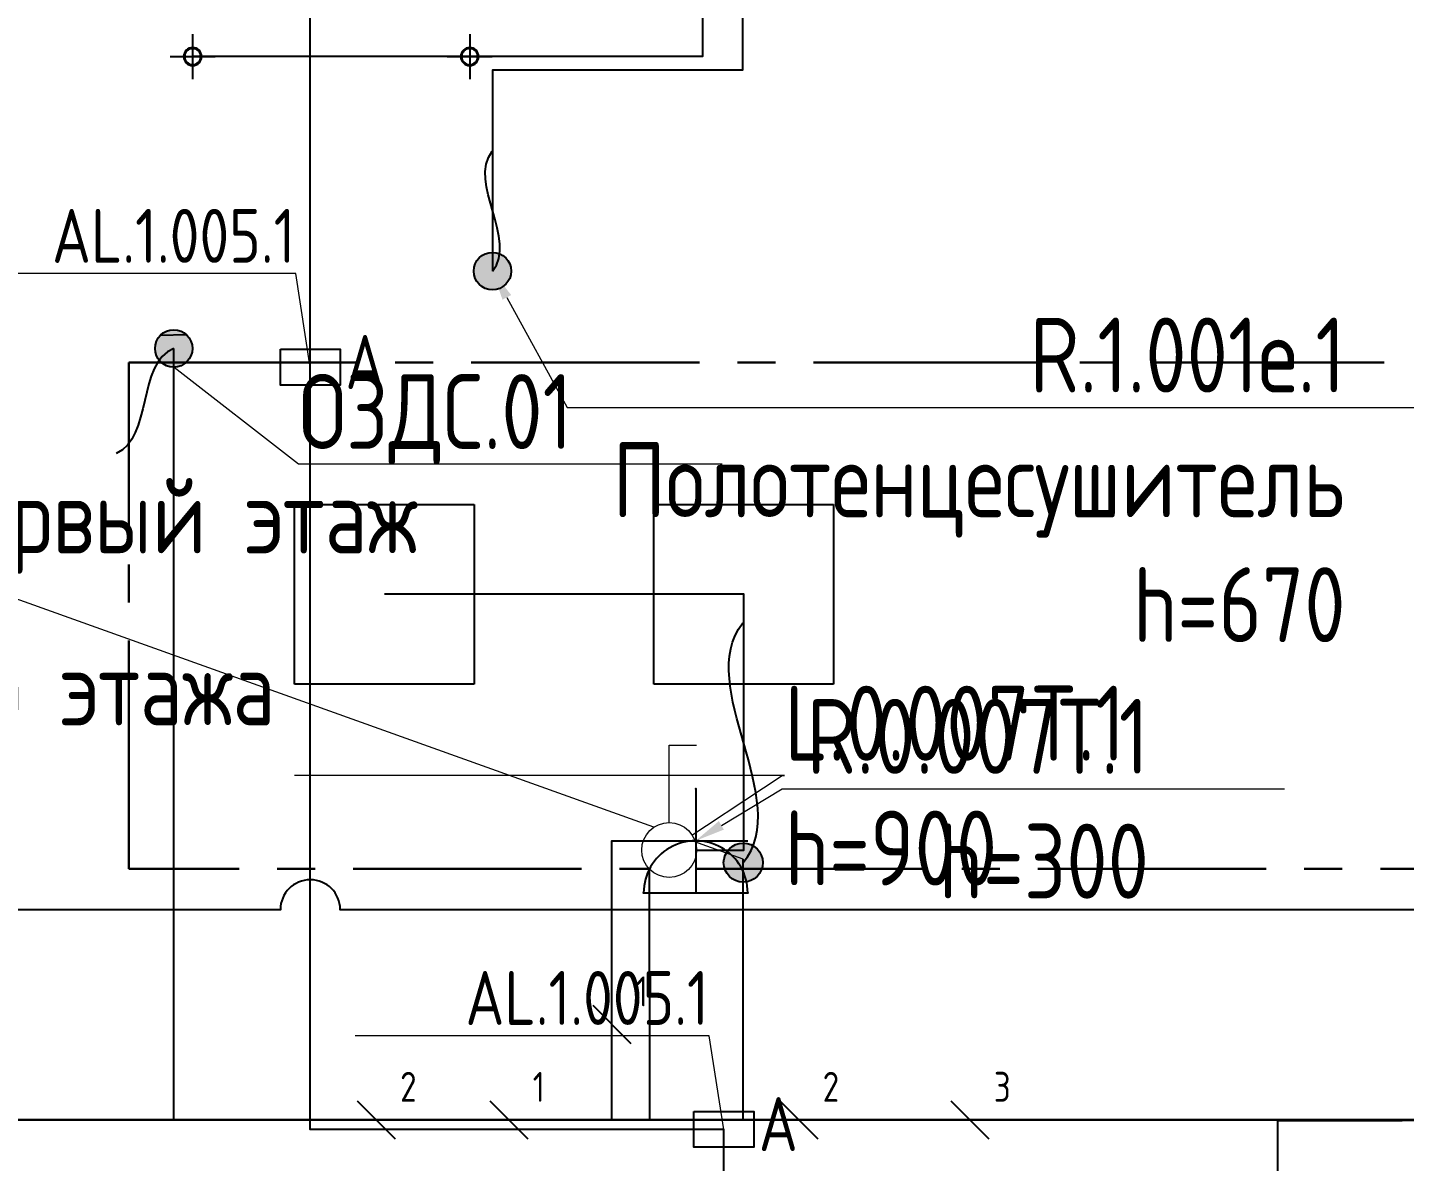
# Model space of a CAD drawing. Header units: millimetres. Extents: x -298345 to 861279, y -149517 to 72226.
# Drawn here: x 24688 to 29285, y 22902 to 26687 of the extents above; entities that cross this region are included whole.
import ezdxf
from ezdxf import colors
from ezdxf.entities.mleader import LeaderData, LeaderLine
from ezdxf.math import Vec2, Vec3

# ---------------------------------------------------------------- set-up
doc = ezdxf.new("R2010")
doc.units = ezdxf.units.MM
doc.linetypes.add('CENTER2', pattern=[2.8575, 1.905, -0.3175, 0.3175, -0.3175])
doc.layers.get('0').update_dxf_attribs({"plot": 0})
for name, color, linetype in [('0_UNC_1 Сети. Оборудование', 1, 'Continuous'), ('0_UNC_1 Сети. Трассы', 1, 'Continuous'), ('0_UNC_12 ДСУП. Трассы', 104, 'Continuous'), ('0_UNC_13 ОЗДС. Оборудование', 1, 'Continuous'), ('0_UNC_13 ОЗДС. Трассы', 1, 'Continuous'), ('0_UNC_2 Розетки. Трассы', 1, 'Continuous'), ('0_UNC_3 Свет. Выключатели 230', 1, 'Continuous'), ('0_UNC_3 Свет. Выключатели 230. Трассы', 1, 'Continuous'), ('0_UNC_3 Свет. Трассы', 1, 'Continuous'), ('0_UNC_3.2 Аварийный свет. Оборудование', 1, 'Continuous'), ('0_UNC_3.2 Аварийный свет. Трассы', 1, 'Continuous'), ('ВиК. Трассы', 1, 'Continuous')]:
    doc.layers.add(name, color=color, linetype=linetype)
doc.layers.add('0_UNC_2 Розетки. Оборудование', color=7, linetype='Continuous', true_color=0x991b1e)
doc.layers.add('0_UNC_3 Свет. Оборудование', color=7, linetype='Continuous', true_color=0x991b1e)
doc.layers.add('Отключено', color=104, linetype='Continuous', plot=False)
doc.styles.add('Unecom', font='GOST2304A_0.ttf', dxfattribs={"height": 2.5})
doc.linetypes.add('Lotok', pattern='A,5e-05,[6,MSH_7,S=1,R=0,X=0,Y=0],-4.989379', length=4.989429)
pattern_1 = [(0, (-2.5674, 3.856), (0, 6.985), [5.08, -1.905]), (90, (-2.5674, 3.856), (-6.985, 4e-16), [5.08, -1.905])]

# ---------------------------------------------------------------- blocks, each defined once
blk = doc.blocks.new('*U112')
at = {"color": 0}
blk.add_wipeout([(-0.867, 0.857), (-0.864, 0.935), (-0.849, 1.041), (-0.806, 1.186), (-0.751, 1.301), (-0.648, 1.44), (-0.501, 1.575), (-0.34, 1.661), (-0.16, 1.719), (0.007, 1.733), (0.198, 1.711), (0.389, 1.64), (0.524, 1.558), (0.642, 1.449), (0.758, 1.3), (0.813, 1.168), (0.85, 1.021), (0.863, 0.87), (0.856, 0.748), (0.834, 0.63), (0.785, 0.505), (0.707, 0.365), (0.629, 0.271), (0.522, 0.175), (0.379, 0.087), (0.199, 0.027), (0, 0), (-0.126, 0.012), (-0.303, 0.055), (-0.47, 0.138), (-0.589, 0.231), (-0.721, 0.391), (-0.796, 0.536), (-0.855, 0.723)], dxfattribs=at)
blk.add_wipeout([(-0.867, 0.867), (-0.862, 0.958), (-0.842, 1.074), (-0.806, 1.186), (-0.751, 1.301), (-0.687, 1.396), (-0.608, 1.485), (-0.501, 1.575), (-0.409, 1.632), (-0.271, 1.691), (-0.16, 1.719), (-0.037, 1.733), (0.05, 1.733), (0.198, 1.711), (0.339, 1.665), (0.438, 1.615), (0.555, 1.533), (0.642, 1.449), (0.727, 1.34), (0.789, 1.228), (0.838, 1.09), (0.863, 0.952), (0.863, 0.788), (0.834, 0.63), (0.775, 0.477), (0.707, 0.365), (0.629, 0.271), (0.522, 0.175), (0.411, 0.104), (0.281, 0.047), (0.117, 0.008), (-0.059, 0.002), (-0.194, 0.022), (-0.346, 0.072), (-0.47, 0.138), (-0.589, 0.231), (-0.679, 0.328), (-0.763, 0.455), (-0.83, 0.617), (-0.86, 0.757)], dxfattribs=at)
at = {"color": 0, "lineweight": 13}
blk.add_lwpolyline([(0, 1.734), (0, 4.179), (0.867, 4.179)], dxfattribs=at)
blk.add_circle((0, 0.867), 0.867, dxfattribs=at)
blk.add_circle((0, 0.867), 0.867, dxfattribs=at)
blk.add_circle((0, 0.867), 0.867, dxfattribs=at)
blk.add_circle((0, 0.867), 0.867, dxfattribs=at)
blk.add_circle((0, 0.867), 0.867, dxfattribs=at)
blk.add_circle((0, 0.867), 0.867, dxfattribs=at)
at = {"color": 0, "style": 'Unecom', "flags": 9}
for tag in ['ГРУППА', 'НАИМЕНОВАНИЕ']:
    blk.add_attdef(tag, (0, 0), '', height=2.5, dxfattribs=at)
blk = doc.blocks.new('_None')
blk = doc.blocks.new('*U140')
h = blk.add_hatch()
h.set_pattern_fill('ANGLE', color=0)
h.set_pattern_definition(pattern_1)
h.paths.add_polyline_path([(0.653, -1.25, 1), (-0.653, -1.25, 1)])
at = {"linetype": 'ByBlock'}
h = blk.add_hatch(color=0, dxfattribs=at)
h.dxf.hatch_style = 1
h.paths.add_polyline_path([(-0.026, -1.902, 1), (0.026, -0.598, 1)])
at = {"color": 0, "linetype": 'ByBlock'}
blk.add_circle((0, -1.25), 0.653, dxfattribs=at)
at = {"color": 0, "linetype": 'ByBlock', "start_tangent": (-7.38888, 6.622177), "end_tangent": (-9.669025, 8.1241)}
blk.add_spline([(0, -1.25), (-7.994, -0.932)], degree=3, dxfattribs=at)
at = {"color": 18, "true_color": 0x000000, "style": 'Unecom', "flags": 1}
for tag, p in [('ГРУППА', (6.718, 11.838)), ('НАЗНАЧЕНИЕ', (6.718, 8.888))]:
    blk.add_attdef(tag, p, '', height=2.5, dxfattribs=at)
at = {"layer": 'Defpoints', "style": 'Unecom'}
for tag, p in [('МОДЕЛЬ', (-8.775, 11.838)), ('АТРИБУТ', (-8.775, 8.888))]:
    blk.add_attdef(tag, p, '', height=2.5, dxfattribs=at)
blk = doc.blocks.new('*U313')
at = {"color": 0, "linetype": 'ByBlock', "lineweight": -2}
for points in [[(0, 1.737), (0, -1.737)], [(1.737, 1.737), (1.737, -1.737)]]:
    blk.add_lwpolyline(points, dxfattribs=at)
at = {"color": 0, "ltscale": 0.4}
blk.add_lwpolyline([(3.475, 0), (0, 0)], dxfattribs=at)
at = {"color": 0, "linetype": 'ByBlock', "lineweight": -2}
blk.add_arc((0, 0), 1.737, 270, 90, dxfattribs=at)
for p in [(0, 1.737), (3.475, 0), (0, -1.737)]:
    blk.add_point(p, dxfattribs=at)
at = {"color": 18, "true_color": 0x000000, "style": 'Unecom', "flags": 1}
for tag, p in [('НАЗНАЧЕНИЕ', (-2.52, 0.678)), ('ГРУППА', (-2.52, -2.272))]:
    blk.add_attdef(tag, p, '', height=2.5, rotation=180, dxfattribs=at)
at = {"layer": 'Defpoints', "style": 'Unecom'}
for tag, p in [('АТРИБУТ', (12.974, 0.678)), ('МОДЕЛЬ', (12.974, -2.272))]:
    blk.add_attdef(tag, p, '', height=2.5, rotation=180, dxfattribs=at)
blk = doc.blocks.new('АО')
at = {"color": 1}
blk.add_lwpolyline([(-100, 60), (100, 60), (100, -60), (-100, -60), (-100, 60)], dxfattribs=at)
at = {"color": 1, "insert": (117.1, 107.6), "char_height": 180, "attachment_point": 1, "style": 'Unecom'}
blk.add_mtext('А', dxfattribs=at)
blk = doc.blocks.new('*U163')
h = blk.add_hatch()
h.set_pattern_fill('ANGLE', color=0)
h.set_pattern_definition(pattern_1)
h.paths.add_polyline_path([(1.25, -1.25, 1), (-1.25, -1.25, 1)])
at = {"linetype": 'ByBlock'}
h = blk.add_hatch(color=0, dxfattribs=at)
h.dxf.hatch_style = 1
h.paths.add_polyline_path([(0, -2.5, 1), (0, 0, 1)])
at = {"color": 0, "linetype": 'ByBlock'}
blk.add_circle((0, -1.25), 1.25, dxfattribs=at)
at = {"color": 0, "linetype": 'ByBlock', "start_tangent": (7.49885, -6.497386), "end_tangent": (9.803851, -7.960876)}
blk.add_spline([(0, -1.25), (7.998, -1.434)], degree=3, dxfattribs=at)
blk = doc.blocks.new('ELF Встраиваемый точечный светильник - Точечный встраиваемый светильник-1896823-План расположения приборов освещения_ выключателей_ групп освещения цокольного этажа на отметке -4_800')
at = {"color": 0}
for p, q in [((0, 75), (0, -75)), ((-75, 0), (75, 0))]:
    blk.add_line(p, q, dxfattribs=at)
for radius, start, end in [(30, 0, 180), (30, 180, 360), (27, 0, 180), (27, 180, 360)]:
    blk.add_arc((0, 0), radius, start, end, dxfattribs=at)
at = {"color": 0, "style": 'Unecom', "flags": 9}
for tag in ['ГРУППА', 'МОЩНОСТЬ', 'НАИМЕНОВАНИЕ']:
    blk.add_attdef(tag, (0, 0), '', height=2.5, dxfattribs=at)
blk = doc.blocks.new('ELF Световой потолок - Лайтбокс прямоугольный - Лайтбокс прямоугольный_ 600х600-2353715-План расположения приборов освещения_ выключателей_ групп освещения цокольного этажа на отметке -4_800')
at = {"color": 0}
for p, q in [((-300, -300), (-300, 300)), ((-300, 300), (300, 300)), ((300, 300), (300, -300)), ((300, -300), (-300, -300))]:
    blk.add_line(p, q, dxfattribs=at)
at = {"color": 0, "style": 'Unecom', "flags": 9}
for tag in ['ГРУППА', 'МОЩНОСТЬ', 'НАИМЕНОВАНИЕ']:
    blk.add_attdef(tag, (0, 0), '', height=2.5, dxfattribs=at)
blk = doc.blocks.new('ELTOOL_CABLE_TICK_ANNO_100_1p8_0p8_0p6')
at = {"linetype": 'ByBlock'}
blk.add_line((-63.6, 63.6), (63.6, -63.6), dxfattribs=at)
at = {"style": 'Unecom'}
blk.add_attdef('COUNT', (80, 60), '', height=100, dxfattribs=at)
blk = doc.blocks.new('*U338')
h = blk.add_hatch()
h.set_pattern_fill('ANGLE', color=0)
h.set_pattern_definition(pattern_1)
h.paths.add_polyline_path([(1.25, -1.25, 1), (-1.25, -1.25, 1)])
at = {"linetype": 'ByBlock'}
h = blk.add_hatch(color=0, dxfattribs=at)
h.dxf.hatch_style = 1
h.paths.add_polyline_path([(0.604, -0.156, 1), (-0.604, -2.344, 1)])
at = {"color": 0, "linetype": 'ByBlock'}
blk.add_circle((0, -1.25), 1.25, dxfattribs=at)
at = {"color": 0, "linetype": 'ByBlock', "start_tangent": (-3.42566, 9.312015), "end_tangent": (-4.736522, 11.707109)}
blk.add_spline([(0, -1.25), (-6.913, 2.776)], degree=3, dxfattribs=at)

msp = doc.modelspace()

# ---------------------------------------------------------------- linework, layer by layer
at = {"layer": '0_UNC_1 Сети. Трассы'}
for points in [[(49534.1, 42432.6), (49534.1, 43111.9), (45578, 43111.9), (45578, 38301.1), (42790.8, 38301.1), (42790.8, 30453.8), (30527.5, 30453.8), (30527.5, 23040.9), (22698, 23040.9), (22698, 22540.9), (16530.9, 22540.9)], [(50734.1, 42432.6), (50734.1, 43109), (45578.1, 43111.9), (45578, 38301.1), (42790.8, 38301.1), (42790.8, 30453.8), (30527.5, 30453.8), (30527.5, 23040.9), (22698, 23040.9), (22698, 22540.9), (16530.9, 22540.9)]]:
    msp.add_lwpolyline(points, dxfattribs=at)
at = {"layer": '0_UNC_1 Сети. Трассы', "linetype": 'Lotok', "ltscale": 200}
msp.add_lwpolyline([(45578.1, 43110.6), (45578, 38301.1), (42790.8, 38301.1), (42790.8, 30453.8), (30527.5, 30453.8), (30527.5, 23040.9), (22698, 23040.9), (22698, 22540.9), (16530.9, 22540.9)], dxfattribs=at)
at = {"layer": '0_UNC_2 Розетки. Трассы', "color": 1, "ltscale": 200}
msp.add_lwpolyline([(47934.1, 42132.6), (47934.1, 43156.9), (45578, 43148.7), (45578, 41574.9), (45578, 41574.9), (45578, 38301.1), (42790.8, 38301.1), (42790.8, 30453.8), (30692.4, 30453.8), (30692.4, 27945), (27175.5, 27945.1), (27075.5, 27845.1), (27075.5, 26544.9), (26240.5, 26544.8), (26240.5, 25874.2)], dxfattribs=at)
at = {"layer": '0_UNC_2 Розетки. Трассы', "linetype": 'Lotok', "ltscale": 200}
msp.add_lwpolyline([(30692.4, 23040.9), (23525.9, 23040.9)], dxfattribs=at)
at = {"layer": '0_UNC_3 Свет. Выключатели 230. Трассы', "linetype": 'Continuous'}
for points in [[(48799.2, 45990.7), (48799.2, 45280.8), (51079.5, 45280.8), (51079.5, 43111.9), (45578, 43111.9), (45578, 38301.1), (42790.8, 38293), (42790.8, 30453.8), (30527.6, 30453.8), (30527.5, 23040.9), (22698, 23040.9), (22698, 22540.9), (19241.4, 22540.9), (19241.5, 23399.1)], [(48799.2, 45990.7), (48799.2, 45280.8), (51079.5, 45280.8), (51079.5, 43111.9), (45578, 43111.9), (45578, 38301.1), (42790.8, 38293), (42790.8, 30453.8), (30527.6, 30453.8), (30527.5, 23040.9), (23525.9, 23040.9), (23525.9, 25428), (19545.8, 25428)], [(48799.2, 45990.7), (48799.2, 45280.8), (51079.5, 45280.8), (51079.5, 43111.9), (45578, 43111.9), (45578, 38301.1), (42790.8, 38293), (42790.8, 30453.8), (30527.6, 30453.8), (30527.5, 23040.9), (26765.5, 23040.9), (26765.3, 23946.3), (26830.5, 23941.4)], [(48799.2, 45990.7), (48799.2, 45280.8), (51079.5, 45280.8), (51079.5, 43111.9), (45578, 43111.9), (45578, 38301.1), (42790.8, 38293), (42790.8, 30453.8), (30527.6, 30453.8), (30527.5, 23040.9), (28861.4, 23036.1), (28861.4, 21969.4)]]:
    msp.add_lwpolyline(points, dxfattribs=at)
at = {"layer": '0_UNC_3 Свет. Выключатели 230. Трассы', "linetype": 'Lotok', "ltscale": 200}
msp.add_lwpolyline([(22698, 23040.9), (30527.5, 23040.8), (30527.5, 30453.7)], dxfattribs=at)
at = {"layer": '0_UNC_3 Свет. Трассы'}
for points in [[(26941.2, 27376.2), (26941.2, 26590.2), (25239.6, 26590.2)], [(26830.5, 23941.4), (27079.6, 23941.4), (27079.6, 24795.2), (25879.6, 24795.2)]]:
    msp.add_lwpolyline(points, dxfattribs=at)
at = {"layer": '0_UNC_3.2 Аварийный свет. Трассы'}
msp.add_lwpolyline([(32219.1, 31247.3), (32219.1, 23742.3), (32219.1, 23742.3), (25732.4, 23742.3, 1), (25532.4, 23742.3), (20838, 23742.3), (20838, 29115.8)], format="xyb", dxfattribs=at)
msp.add_lwpolyline([(33469.1, 22608.8), (27012.6, 22608.8), (27012.6, 23009), (25632.4, 23009), (25632.4, 28954)], dxfattribs=at)
at = {"layer": 'Отключено'}
msp.add_lwpolyline([(47376.6, 42404.5), (47376.6, 43111.9), (45578, 43111.9), (45578, 38301.1), (42790.8, 38301.1), (42790.8, 30453.8), (30527.5, 30453.8), (30527.5, 23040.9), (27077.8, 23040.9), (27077.8, 23910.7)], dxfattribs=at)
at = {"layer": 'Отключено', "linetype": 'CENTER2', "lineweight": 30, "ltscale": 400}
msp.add_lwpolyline([(25026.8, 25568.7), (29966.8, 25568.7), (29966.8, 23878.7), (25026.8, 23878.7)], close=True, dxfattribs=at)
at = {"layer": 'Отключено', "linetype": 'Lotok', "ltscale": 200}
msp.add_lwpolyline([(30997.8, 23040.9), (27077.8, 23040.9)], dxfattribs=at)

# ---------------------------------------------------------------- block references
at = {"layer": '0_UNC_13 ОЗДС. Оборудование', "linetype": 'ByBlock', "xscale": 49.99999999999999, "yscale": 49.99999999999999, "zscale": 49.99999999999999, "rotation": 91.44414971166562}
msp.add_blockref('*U338', (25114, 25614.3), dxfattribs=at)
at = {"layer": '0_UNC_2 Розетки. Оборудование', "linetype": 'ByBlock', "xscale": 49.99999999999999, "yscale": 49.99999999999999, "zscale": 49.99999999999999, "rotation": 91.44414971166562}
msp.add_blockref('*U163', (26178, 25872.6), dxfattribs=at)
at = {"layer": '0_UNC_2 Розетки. Трассы'}
for p, values in [((26639.3, 23359.5), {'COUNT': '1'}), ((26295, 23040.9), {'COUNT': '1'}), ((27263, 23040.9), {'COUNT': '2'})]:
    msp.add_blockref('ELTOOL_CABLE_TICK_ANNO_100_1p8_0p8_0p6', p, dxfattribs=at).add_auto_attribs(values)
at = {"layer": '0_UNC_3 Свет. Выключатели 230. Трассы'}
for p, values in [((25852.2, 23040.9), {'COUNT': '2'}), ((27834.3, 23040.9), {'COUNT': '3'})]:
    msp.add_blockref('ELTOOL_CABLE_TICK_ANNO_100_1p8_0p8_0p6', p, dxfattribs=at).add_auto_attribs(values)
at = {"layer": '0_UNC_3 Свет. Оборудование', "color": 1, "true_color": 0xff0000}
for name, p in [('ELF Встраиваемый точечный светильник - Точечный встраиваемый светильник-1896823-План расположения приборов освещения_ выключателей_ групп освещения цокольного этажа на отметке -4_800', (25239.6, 26590.2)), ('ELF Встраиваемый точечный светильник - Точечный встраиваемый светильник-1896823-План расположения приборов освещения_ выключателей_ групп освещения цокольного этажа на отметке -4_800', (26164.6, 26590.2)), ('ELF Световой потолок - Лайтбокс прямоугольный - Лайтбокс прямоугольный_ 600х600-2353715-План расположения приборов освещения_ выключателей_ групп освещения цокольного этажа на отметке -4_800', (25879.6, 24795.2)), ('ELF Световой потолок - Лайтбокс прямоугольный - Лайтбокс прямоугольный_ 600х600-2353715-План расположения приборов освещения_ выключателей_ групп освещения цокольного этажа на отметке -4_800', (27079.6, 24795.2))]:
    msp.add_blockref(name, p, dxfattribs=at)
at = {"layer": '0_UNC_3.2 Аварийный свет. Оборудование'}
for p in [(25632.4, 25553.2), (27012.6, 23009)]:
    msp.add_blockref('АО', p, dxfattribs=at)
at = {"layer": 'Отключено', "linetype": 'ByBlock', "xscale": 100, "yscale": 100, "zscale": 100, "rotation": 272.4046464318093}
msp.add_blockref('*U140', (27202.6, 23904.6), dxfattribs=at)

# ---------------------------------------------------------------- leaders
at = {"layer": '0_UNC_13 ОЗДС. Трассы', "ltscale": 2}
ml = msp.add_multileader_mtext('Standard', dxfattribs=at)
ml.set_content('ОЗДС.01', color=7, style='Unecom')
ml.set_leader_properties(color=7, linetype='ByLayer', lineweight=13)
ml.set_arrow_properties(name='NONE')
ml.build(insert=Vec2(0, 0))
ml.multileader.update_dxf_attribs({"text_left_attachment_type": 6, "text_right_attachment_type": 6, "text_bottom_attachment_type": 10, "dogleg_length": 0, "arrow_head_size": 0, "scale": 100})
ctx = ml.context
ctx.base_point, ctx.scale, ctx.char_height, ctx.arrow_head_size, ctx.plane_origin = Vec3(25592.6, 25230.2), 100, 250, 0, Vec3(26294.2, 29609.2)
ctx.left_attachment, ctx.right_attachment, ctx.top_attachment = 6, 6, 10
notes = []
notes.append((ctx, [(1, (1, 1, 0), (25592.6, 25230.2), (1, 0), 0, [(0, [(25178, 25553.4)], 0, [])])]))
ctx.mtext.insert, ctx.mtext.width, ctx.mtext.flow_direction = Vec3(25594.6, 25530.2), 34.602, 5
at = {"layer": '0_UNC_2 Розетки. Оборудование', "color": 7, "ltscale": 200}
ml = msp.add_multileader_mtext('Standard', dxfattribs=at)
ml.set_content('R.1.001е.1\\PПолотенцесушитель\\Ph=670', color=7, style='Unecom')
ml.set_leader_properties(color=7, linetype='ByLayer', lineweight=13)
ml.build(insert=Vec2(0, 0))
ml.multileader.update_dxf_attribs({"text_left_attachment_type": 6, "text_right_attachment_type": 6, "text_bottom_attachment_type": 10, "dogleg_length": 0.08, "arrow_head_size": 100, "scale": 100})
ctx = ml.context
ctx.base_point, ctx.scale, ctx.char_height, ctx.arrow_head_size, ctx.landing_gap_size, ctx.plane_origin = Vec3(26497.6, 25419), 100, 250, 100, 0, Vec3(-263029.2, -10464.9)
ctx.left_attachment, ctx.right_attachment, ctx.top_attachment, ctx.text_align_type = 6, 6, 10, 2
notes.append((ctx, [(0, (1, 1, 0), (26489.6, 25419), (1, 0), 8, [(0, [(26240.5, 25874.2)], 0, [])])]))
ctx.mtext.insert, ctx.mtext.alignment, ctx.mtext.flow_direction = Vec3(29088.7, 25719), 3, 5
ml = msp.add_multileader_mtext('Standard', dxfattribs=at)
ml.set_content('R.1.010С.5\\Ph=200\\Pдуховой шкаф', color=7, style='Unecom')
ml.set_leader_properties(color=7, linetype='ByLayer', lineweight=13)
ml.set_arrow_properties(name='NONE')
ml.build(insert=Vec2(0, 0))
ml.multileader.update_dxf_attribs({"text_left_attachment_type": 6, "text_right_attachment_type": 6, "text_bottom_attachment_type": 10, "dogleg_length": 0.08, "arrow_head_size": 100, "scale": 100})
ctx = ml.context
ctx.base_point, ctx.scale, ctx.char_height, ctx.arrow_head_size, ctx.landing_gap_size, ctx.plane_origin = Vec3(187889, 24578.6), 100, 250, 100, 0, Vec3(-98472.7, -10876.8)
ctx.left_attachment, ctx.right_attachment, ctx.top_attachment, ctx.text_align_type = 6, 6, 10, 2
notes.append((ctx, [(1, (1, 1, 0), (189694, 24578.6), (-1, 0), 38.6, [(0, [(191391.2, 25026.7)], 0, [])])]))
ctx.mtext.insert, ctx.mtext.width, ctx.mtext.alignment, ctx.mtext.flow_direction = Vec3(189655.4, 24899.9), 2302.515, 3, 5
ml = msp.add_multileader_mtext('Standard', dxfattribs=at)
ml.set_content('R.0.001Э.1', color=7, style='Unecom')
ml.set_leader_properties(color=7, linetype='ByLayer', lineweight=13)
ml.build(insert=Vec2(0, 0))
ml.multileader.update_dxf_attribs({"text_left_attachment_type": 6, "text_right_attachment_type": 6, "text_bottom_attachment_type": 10, "dogleg_length": 0.08, "arrow_head_size": 100, "scale": 100})
ctx = ml.context
ctx.base_point, ctx.scale, ctx.char_height, ctx.arrow_head_size, ctx.landing_gap_size, ctx.plane_origin = Vec3(33103.3, 23031.9), 100, 250, 100, 0, Vec3(-259544.8, -13440.3)
ctx.left_attachment, ctx.right_attachment, ctx.top_attachment, ctx.text_align_type = 6, 6, 10, 2
notes.append((ctx, [(0, (1, 1, 0), (33095.3, 23031.9), (1, 0), 8, [(0, [(32455, 23314.8)], 0, [])])]))
ctx.mtext.insert, ctx.mtext.width, ctx.mtext.alignment, ctx.mtext.flow_direction = Vec3(34265.7, 23331.9), 670.802, 3, 5
at = {"layer": '0_UNC_3 Свет. Выключатели 230', "color": 7, "ltscale": 200}
ml = msp.add_multileader_mtext('Standard', dxfattribs=at)
ml.set_content('L.0.007T.1\\Ph=900', color=7, style='Unecom')
ml.set_leader_properties(color=7, linetype='ByLayer', lineweight=13)
ml.set_arrow_properties(name='NONE')
ml.build(insert=Vec2(0, 0))
ml.multileader.update_dxf_attribs({"text_left_attachment_type": 6, "text_right_attachment_type": 6, "text_bottom_attachment_type": 10, "dogleg_length": 0.08, "arrow_head_size": 100, "scale": 100})
ctx = ml.context
ctx.base_point, ctx.scale, ctx.char_height, ctx.arrow_head_size, ctx.landing_gap_size, ctx.plane_origin = Vec3(27215.8, 24189.9), 100, 250, 100, 0, Vec3(-265420.2, -12903.5)
ctx.left_attachment, ctx.right_attachment, ctx.top_attachment = 6, 6, 10
notes.append((ctx, [(0, (1, 1, 0), (27207.8, 24189.9), (1, 0), 8, [(0, [(26830.5, 23941.4)], 0, [])])]))
ctx.mtext.insert, ctx.mtext.flow_direction = Vec3(27215.8, 24489.9), 5
ml = msp.add_multileader_mtext('Standard', dxfattribs=at)
ml.set_content('L.0.001Э.1\\Ph=900', color=7, style='Unecom')
ml.set_leader_properties(color=7, linetype='ByLayer', lineweight=13)
ml.set_arrow_properties(name='NONE')
ml.build(insert=Vec2(0, 0))
ml.multileader.update_dxf_attribs({"text_left_attachment_type": 6, "text_right_attachment_type": 6, "text_bottom_attachment_type": 10, "dogleg_length": 0.08, "arrow_head_size": 100, "scale": 100})
ctx = ml.context
ctx.base_point, ctx.scale, ctx.char_height, ctx.arrow_head_size, ctx.landing_gap_size, ctx.plane_origin = Vec3(30036.5, 22592.4), 100, 250, 100, 0, Vec3(-262346.1, -13426.9)
ctx.left_attachment, ctx.right_attachment, ctx.top_attachment = 6, 6, 10
notes.append((ctx, [(0, (1, 1, 0), (30028.5, 22592.4), (1, 0), 8, [(0, [(29904.5, 23418.1)], 0, [])])]))
ctx.mtext.insert, ctx.mtext.flow_direction = Vec3(30036.5, 22892.4), 5
at = {"layer": '0_UNC_3 Свет. Выключатели 230. Трассы', "color": 7, "ltscale": 200}
ml = msp.add_multileader_mtext('Standard', dxfattribs=at)
ml.set_content('Подъем кабельной линии на первый этаж \\PL.0.014T.1', color=7, style='Unecom')
ml.set_leader_properties(color=7, linetype='ByLayer', lineweight=13)
ml.set_arrow_properties(name='NONE')
ml.build(insert=Vec2(0, 0))
ml.multileader.update_dxf_attribs({"text_left_attachment_type": 6, "text_right_attachment_type": 6, "text_bottom_attachment_type": 10, "dogleg_length": 0.08, "arrow_head_size": 100, "scale": 100})
ctx = ml.context
ctx.base_point, ctx.scale, ctx.char_height, ctx.arrow_head_size, ctx.landing_gap_size, ctx.plane_origin = Vec3(20455, 24881.7), 100, 250, 100, 0, Vec3(17991.1, 22449.3)
ctx.left_attachment, ctx.right_attachment, ctx.top_attachment = 6, 6, 10
notes.append((ctx, [(1, (1, 1, 0), (20447, 24881.7), (1, 0), 8, [(0, [(19750.7, 24005)], 0, [])])]))
ctx.mtext.insert, ctx.mtext.width, ctx.mtext.flow_direction = Vec3(20455, 25181.7), 3265.017, 5
at = {"layer": '0_UNC_3 Свет. Оборудование', "color": 7, "ltscale": 200}
ml = msp.add_multileader_mtext('Standard', dxfattribs=at)
ml.set_content('L.1.010С.1\\Ph=1580{\\H0.66667x;\\P}расположение блока питания для подсветки определить по месту, управление осуществляется коммутацией цепи 230v', color=7, style='Unecom')
ml.set_leader_properties(color=7, linetype='ByLayer', lineweight=13)
ml.set_arrow_properties(name='NONE')
ml.build(insert=Vec2(0, 0))
ml.multileader.update_dxf_attribs({"text_left_attachment_type": 6, "text_right_attachment_type": 6, "text_bottom_attachment_type": 10, "dogleg_length": 0.08, "arrow_head_size": 100, "scale": 100})
ctx = ml.context
ctx.base_point, ctx.scale, ctx.char_height, ctx.arrow_head_size, ctx.landing_gap_size, ctx.plane_origin = Vec3(186409.4, 28275.8), 100, 250, 100, 0, Vec3(-98719.7, -8906.4)
ctx.left_attachment, ctx.right_attachment, ctx.top_attachment, ctx.text_align_type = 6, 6, 10, 2
notes.append((ctx, [(1, (1, 1, 0), (190113.8, 28275.8), (-1, 0), 8, [(1, [(191243.6, 25993.2)], 0, [])])]))
ctx.mtext.insert, ctx.mtext.width, ctx.mtext.alignment, ctx.mtext.flow_direction = Vec3(190105.8, 28597.1), 3750.115, 3, 5
at = {"layer": '0_UNC_3 Свет. Трассы', "color": 7, "ltscale": 200}
ml = msp.add_multileader_mtext('Standard', dxfattribs=at)
ml.set_content('Спуск кабельной линии с первого этажа', color=7, style='Unecom')
ml.set_leader_properties(color=7, linetype='ByLayer', lineweight=13)
ml.set_arrow_properties(name='NONE')
ml.build(insert=Vec2(0, 0))
ml.multileader.update_dxf_attribs({"text_left_attachment_type": 6, "text_right_attachment_type": 6, "text_bottom_attachment_type": 10, "dogleg_length": 0.08, "arrow_head_size": 100, "scale": 100})
ctx = ml.context
ctx.base_point, ctx.scale, ctx.char_height, ctx.arrow_head_size, ctx.landing_gap_size, ctx.plane_origin = Vec3(20295.2, 24286.5), 100, 250, 100, 0, Vec3(17891.3, 22444.5)
ctx.left_attachment, ctx.right_attachment, ctx.top_attachment = 6, 6, 10
notes.append((ctx, [(1, (1, 1, 0), (20287.2, 24286.5), (1, 0), 8, [(0, [(19650.9, 24000.2)], 0, [])])]))
ctx.mtext.insert, ctx.mtext.width, ctx.mtext.flow_direction = Vec3(20295.2, 24607.8), 3576.075, 5
at = {"layer": '0_UNC_3.2 Аварийный свет. Оборудование'}
ml = msp.add_multileader_mtext('Standard', dxfattribs=at)
ml.set_content('AL.1.005.1', color=7, style='Unecom')
ml.set_leader_properties(color=7, linetype='ByLayer', lineweight=13)
ml.set_arrow_properties(name='NONE')
ml.build(insert=Vec2(0, 0))
ml.multileader.update_dxf_attribs({"text_left_attachment_type": 6, "text_right_attachment_type": 6, "text_bottom_attachment_type": 10, "dogleg_length": 0, "arrow_head_size": 0, "scale": 75})
ctx = ml.context
ctx.base_point, ctx.scale, ctx.char_height, ctx.arrow_head_size, ctx.landing_gap_size, ctx.plane_origin = Vec3(35437.5, 26827.5), 75, 180, 0, 1.5, Vec3(38334.4, 30050.8)
ctx.left_attachment, ctx.right_attachment, ctx.top_attachment, ctx.text_align_type = 6, 6, 10, 2
notes.append((ctx, [(0, (1, 1, 0), (36251.9, 26827.5), (-1, 0), 0, [(0, [(36300.3, 26514.9)], 0, [])])]))
ctx.mtext.insert, ctx.mtext.width, ctx.mtext.alignment, ctx.mtext.flow_direction = Vec3(36250.4, 27043.5), 1785.256, 3, 5
ml = msp.add_multileader_mtext('Standard', dxfattribs=at)
ml.set_content('AL.1.005.1', color=7, style='Unecom')
ml.set_leader_properties(color=7, linetype='ByLayer', lineweight=13)
ml.set_arrow_properties(name='NONE')
ml.build(insert=Vec2(0, 0))
ml.multileader.update_dxf_attribs({"text_left_attachment_type": 6, "text_right_attachment_type": 6, "text_bottom_attachment_type": 10, "dogleg_length": 0, "arrow_head_size": 0, "scale": 75})
ctx = ml.context
ctx.base_point, ctx.scale, ctx.char_height, ctx.arrow_head_size, ctx.landing_gap_size, ctx.plane_origin = Vec3(24769.5, 25865.8), 75, 180, 0, 1.5, Vec3(27666.5, 29089.2)
ctx.left_attachment, ctx.right_attachment, ctx.top_attachment, ctx.text_align_type = 6, 6, 10, 2
notes.append((ctx, [(0, (1, 1, 0), (25584, 25865.8), (-1, 0), 0, [(0, [(25632.4, 25553.2)], 0, [])])]))
ctx.mtext.insert, ctx.mtext.width, ctx.mtext.alignment, ctx.mtext.flow_direction = Vec3(25582.5, 26081.8), 1785.256, 3, 5
ml = msp.add_multileader_mtext('Standard', dxfattribs=at)
ml.set_content('AL.1.005.1', color=7, style='Unecom')
ml.set_leader_properties(color=7, linetype='ByLayer', lineweight=13)
ml.set_arrow_properties(name='NONE')
ml.build(insert=Vec2(0, 0))
ml.multileader.update_dxf_attribs({"text_left_attachment_type": 6, "text_right_attachment_type": 6, "text_bottom_attachment_type": 10, "dogleg_length": 0, "arrow_head_size": 0, "scale": 75})
ctx = ml.context
ctx.base_point, ctx.scale, ctx.char_height, ctx.arrow_head_size, ctx.landing_gap_size, ctx.plane_origin = Vec3(26149.7, 23321.6), 75, 180, 0, 1.5, Vec3(29046.6, 26544.9)
ctx.left_attachment, ctx.right_attachment, ctx.top_attachment, ctx.text_align_type = 6, 6, 10, 2
notes.append((ctx, [(0, (1, 1, 0), (26964.2, 23321.6), (-1, 0), 0, [(0, [(27012.6, 23009)], 0, [])])]))
ctx.mtext.insert, ctx.mtext.width, ctx.mtext.alignment, ctx.mtext.flow_direction = Vec3(26962.7, 23537.6), 1785.256, 3, 5
ml = msp.add_multileader_mtext('Standard', dxfattribs=at)
ml.set_content('AL.1.005.1', color=7, style='Unecom')
ml.set_leader_properties(color=7, linetype='ByLayer', lineweight=13)
ml.set_arrow_properties(name='NONE')
ml.build(insert=Vec2(0, 0))
ml.multileader.update_dxf_attribs({"text_left_attachment_type": 6, "text_right_attachment_type": 6, "text_bottom_attachment_type": 10, "dogleg_length": 0, "arrow_head_size": 0, "scale": 75})
ctx = ml.context
ctx.base_point, ctx.scale, ctx.char_height, ctx.arrow_head_size, ctx.landing_gap_size, ctx.plane_origin = Vec3(32075.7, 23321.6), 75, 180, 0, 1.5, Vec3(34972.6, 26544.9)
ctx.left_attachment, ctx.right_attachment, ctx.top_attachment, ctx.text_align_type = 6, 6, 10, 2
notes.append((ctx, [(0, (1, 1, 0), (32890.2, 23321.6), (-1, 0), 0, [(0, [(32938.6, 23009)], 0, [])])]))
ctx.mtext.insert, ctx.mtext.width, ctx.mtext.alignment, ctx.mtext.flow_direction = Vec3(32888.7, 23537.6), 1785.256, 3, 5
at = {"layer": 'Отключено', "ltscale": 200}
ml = msp.add_multileader_mtext('Standard', dxfattribs=at)
ml.set_content('РЕ.0.007Т\\PПУГВ 1х25\\PПодключение контура', color=7, style='Unecom')
ml.set_leader_properties(color=7, linetype='ByLayer', lineweight=13)
ml.build(insert=Vec2(0, 0))
ml.multileader.update_dxf_attribs({"text_left_attachment_type": 6, "text_right_attachment_type": 6, "text_bottom_attachment_type": 10, "dogleg_length": 1, "arrow_head_size": 0, "scale": 100})
ctx = ml.context
ctx.base_point, ctx.scale, ctx.char_height, ctx.arrow_head_size, ctx.landing_gap_size, ctx.plane_origin = Vec3(21001.6, 24924), 100, 250, 0, 200, Vec3(20014.3, 17961.8)
ctx.left_attachment, ctx.right_attachment, ctx.top_attachment, ctx.text_align_type = 6, 6, 10, 2
notes.append((ctx, [(1, (1, 1, 0), (24246.2, 24924), (-1, 0), 100, [(0, [(27077.8, 23910.7)], 0, [])])]))
ctx.mtext.insert, ctx.mtext.width, ctx.mtext.alignment, ctx.mtext.flow_direction = Vec3(23946.2, 25245.3), 0.025, 3, 5
for ctx, leaders in notes:
    for number, flags, end, landing, length, lines in leaders:
        leader = LeaderData()
        leader.index, (leader.has_last_leader_line, leader.has_dogleg_vector, leader.attachment_direction) = number, flags
        leader.last_leader_point, leader.dogleg_vector, leader.dogleg_length = Vec3(end), Vec3(landing), length
        for number, points, colour, breaks in lines:
            line = LeaderLine()
            line.index, line.vertices, line.color, line.breaks = number, Vec3.list(points), colors.encode_raw_color(colour), breaks
            leader.lines.append(line)
        ctx.leaders.append(leader)

# ---------------------------------------------------------------- next in the draw order: block references
at = {"layer": '0_UNC_3 Свет. Выключатели 230', "color": 244, "true_color": 0x991b1e, "xscale": 105.6317492348601, "yscale": 105.6317492348601, "zscale": 105.6317492348601}
msp.add_blockref('*U112', (26830.6, 23849.8), dxfattribs=at)

# ---------------------------------------------------------------- next in the draw order: linework, layer by layer
at = {"layer": '0_UNC_1 Сети. Трассы', "linetype": 'ByBlock', "ltscale": 200}
msp.add_lwpolyline([(45578.1, 43110.6), (45578, 38301.1), (42790.8, 38301.1), (42790.8, 30453.8), (30527.5, 30453.8), (30527.5, 23040.9), (23621.9, 23040.9), (23621.9, 24072.7), (23079.1, 24072.7)], dxfattribs=at)
at = {"layer": '0_UNC_13 ОЗДС. Оборудование'}
msp.add_lwpolyline([(47934.1, 42026.7), (47934.1, 43148.7), (45578, 43148.7), (45578, 38301.1), (42790.8, 38301.1), (42790.8, 30453.8), (30527.5, 30453.8), (30527.5, 23040.9), (25176.4, 23040.9), (25176.4, 25615.9)], dxfattribs=at)
at = {"layer": '0_UNC_13 ОЗДС. Оборудование', "linetype": 'Lotok', "ltscale": 200}
msp.add_lwpolyline([(47934.1, 43111.9), (45578, 43111.9), (45578, 38301.1), (42790.8, 38301.1), (42790.8, 30453.8), (30527.5, 30453.8), (30527.5, 23040.9), (25176.4, 23040.9)], dxfattribs=at)
at = {"layer": '0_UNC_2 Розетки. Трассы', "color": 1, "ltscale": 200}
for points in [[(47934.1, 42132.6), (47934.1, 43156.9), (45578, 43148.7), (45578, 41574.9), (45578, 41574.9), (45578, 38301.1), (42790.8, 38301.1), (42790.8, 30453.8), (30692.4, 30453.8), (30692.4, 23040.9), (23525.9, 23040.9), (23525.9, 25088.1), (19799.9, 25079.1), (19799.9, 25548.5)], [(47934.1, 42132.6), (47934.1, 43156.9), (45578, 43148.7), (45578, 41574.9), (45578, 41574.9), (45578, 38301.1), (42790.8, 38301.1), (42790.8, 30453.8), (30692.4, 30453.8), (30692.4, 23040.9), (26639.3, 23040.9), (26639.4, 23972.3), (26919, 23972.3)]]:
    msp.add_lwpolyline(points, dxfattribs=at)
at = {"layer": 'ВиК. Трассы'}
msp.add_lwpolyline([(44543.5, 27687.4), (45318.8, 27687.4), (45318.8, 30446.7), (30528.4, 30446.7), (30527.5, 23040.9), (23526.5, 23040.9), (23525.2, 31673.6), (24077.6, 31673.6)], dxfattribs=at)
at = {"layer": 'ВиК. Трассы', "linetype": 'Lotok', "ltscale": 200}
msp.add_lwpolyline([(42790.8, 30453.8), (30527.5, 30453.8), (30527.5, 23040.9), (23525.9, 23040.9), (23525.9, 28037.8)], dxfattribs=at)

# ---------------------------------------------------------------- next in the draw order: block references
at = {"layer": '0_UNC_2 Розетки. Оборудование', "xscale": 100, "yscale": 100, "zscale": 100, "rotation": 89.99999999999999}
msp.add_blockref('*U313', (26919, 23798.5), dxfattribs=at)

# ---------------------------------------------------------------- next in the draw order: leaders
at = {"layer": '0_UNC_1 Сети. Оборудование'}
ml = msp.add_multileader_mtext('Standard', dxfattribs=at)
ml.set_content('ЩС-ВК.02 \\Pот ЩР-01\\PВxШxГ 600x400x200 мм', color=7, style='Unecom')
ml.set_leader_properties(color=7, linetype='ByLayer', lineweight=13)
ml.set_arrow_properties(name='NONE')
ml.build(insert=Vec2(0, 0))
ml.multileader.update_dxf_attribs({"has_dogleg": 0, "text_left_attachment_type": 6, "text_right_attachment_type": 6, "text_bottom_attachment_type": 10, "arrow_head_size": 0, "scale": 150})
ctx = ml.context
ctx.base_point, ctx.scale, ctx.char_height, ctx.arrow_head_size, ctx.landing_gap_size, ctx.plane_origin = Vec3(20042.2, 26636.4), 150, 350, 0, 3, Vec3(5103, 25662.2)
ctx.left_attachment, ctx.right_attachment, ctx.top_attachment = 6, 6, 10
notes = []
notes.append((ctx, [(1, (1, 1, 0), (23028.8, 26636.4), (-1, 0), 12, [(0, [(23079.1, 24172.7)], 0, [])])]))
ctx.mtext.insert, ctx.mtext.width, ctx.mtext.flow_direction = Vec3(20045.2, 27056.4), 3141.572, 5
at = {"layer": '0_UNC_12 ДСУП. Трассы', "ltscale": 2}
ml = msp.add_multileader_mtext('Standard', dxfattribs=at)
ml.set_content('Спуск кабельных линий на первый этаж', color=7, style='Unecom')
ml.set_leader_properties(color=7, linetype='ByLayer', lineweight=13)
ml.set_arrow_properties(name='NONE')
ml.build(insert=Vec2(0, 0))
ml.multileader.update_dxf_attribs({"text_left_attachment_type": 6, "text_right_attachment_type": 6, "text_bottom_attachment_type": 10, "dogleg_length": 0, "arrow_head_size": 0, "scale": 150})
ctx = ml.context
ctx.base_point, ctx.scale, ctx.char_height, ctx.arrow_head_size, ctx.landing_gap_size, ctx.plane_origin = Vec3(301607.1, 25241.7), 150, 375, 0, 3, Vec3(312853.2, 25665.6)
ctx.left_attachment, ctx.right_attachment, ctx.top_attachment, ctx.text_align_type = 6, 6, 10, 2
notes.append((ctx, [(0, (1, 1, 0), (304772.6, 25241.7), (-1, 0), 0, [(0, [(311192.2, 21672.3)], 0, [])])]))
ctx.mtext.insert, ctx.mtext.width, ctx.mtext.alignment, ctx.mtext.flow_direction = Vec3(304769.6, 25691.7), 3570.512, 3, 5
at = {"layer": '0_UNC_2 Розетки. Оборудование', "color": 7, "ltscale": 200}
ml = msp.add_multileader_mtext('Standard', dxfattribs=at)
ml.set_content('R.0.007Т.1\\Ph=300', color=7, style='Unecom')
ml.set_leader_properties(color=7, linetype='ByLayer', lineweight=13)
ml.build(insert=Vec2(0, 0))
ml.multileader.update_dxf_attribs({"text_left_attachment_type": 6, "text_right_attachment_type": 6, "text_bottom_attachment_type": 10, "dogleg_length": 0.08, "arrow_head_size": 100, "scale": 100})
ctx = ml.context
ctx.base_point, ctx.scale, ctx.char_height, ctx.arrow_head_size, ctx.landing_gap_size, ctx.plane_origin = Vec3(27216.2, 24146.1), 100, 250, 100, 0, Vec3(-263971.7, -13253.3)
ctx.left_attachment, ctx.right_attachment, ctx.top_attachment, ctx.text_align_type = 6, 6, 10, 2
notes.append((ctx, [(0, (1, 1, 0), (27208.2, 24146.1), (1, 0), 8, [(0, [(26919, 23972.3)], 0, [])])]))
ctx.mtext.insert, ctx.mtext.alignment, ctx.mtext.flow_direction = Vec3(28432.3, 24446.1), 3, 5
for ctx, leaders in notes:
    for number, flags, end, landing, length, lines in leaders:
        leader = LeaderData()
        leader.index, (leader.has_last_leader_line, leader.has_dogleg_vector, leader.attachment_direction) = number, flags
        leader.last_leader_point, leader.dogleg_vector, leader.dogleg_length = Vec3(end), Vec3(landing), length
        for number, points, colour, breaks in lines:
            line = LeaderLine()
            line.index, line.vertices, line.color, line.breaks = number, Vec3.list(points), colors.encode_raw_color(colour), breaks
            leader.lines.append(line)
        ctx.leaders.append(leader)

doc.saveas('drawing.dxf')
